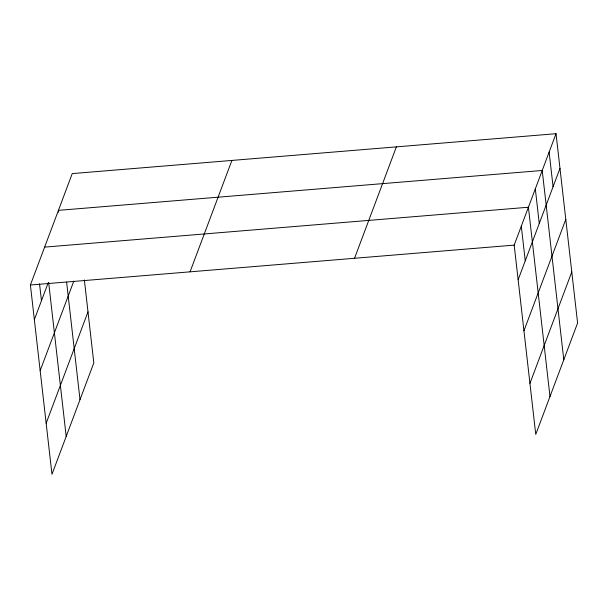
<?xml version="1.0" encoding="UTF-8"?>
<svg xmlns="http://www.w3.org/2000/svg" width="608" height="608" viewBox="0 0 608 608"><rect width="100%" height="100%" fill="white"/><g stroke="black" fill="none" stroke-linecap="round" stroke-linejoin="round"><path stroke-width="0.91" d="M84.36 279.931L93.814 362.885L51.969 474.293L30.4 285L72.246 173.592L556.031 133.707L577.6 323L535.754 434.408L514.186 245.115L556.031 133.707M34.344 319.641L48.252 282.629M40.158 370.675L73.788 281.154M46.155 423.259L88 311.851M190.046 271.837L231.899 160.428M354.54 258.278L396.386 146.87M518.13 279.756L559.983 168.355M523.944 330.79L565.797 219.389M529.94 383.374L571.786 271.966M44.627 247.122L528.413 207.237L549.982 396.53M30.4 285L514.186 245.115M549.13 152.091L553.075 186.74M563.791 359.769L542.222 170.476L58.436 210.353L58.649 212.23M535.321 188.852L539.266 223.501M521.299 226.176L525.244 260.817M66.614 282.12L80.005 399.646M48.678 282.69L66.196 436.415M39.543 283.852L41.458 300.702"/></g></svg>
